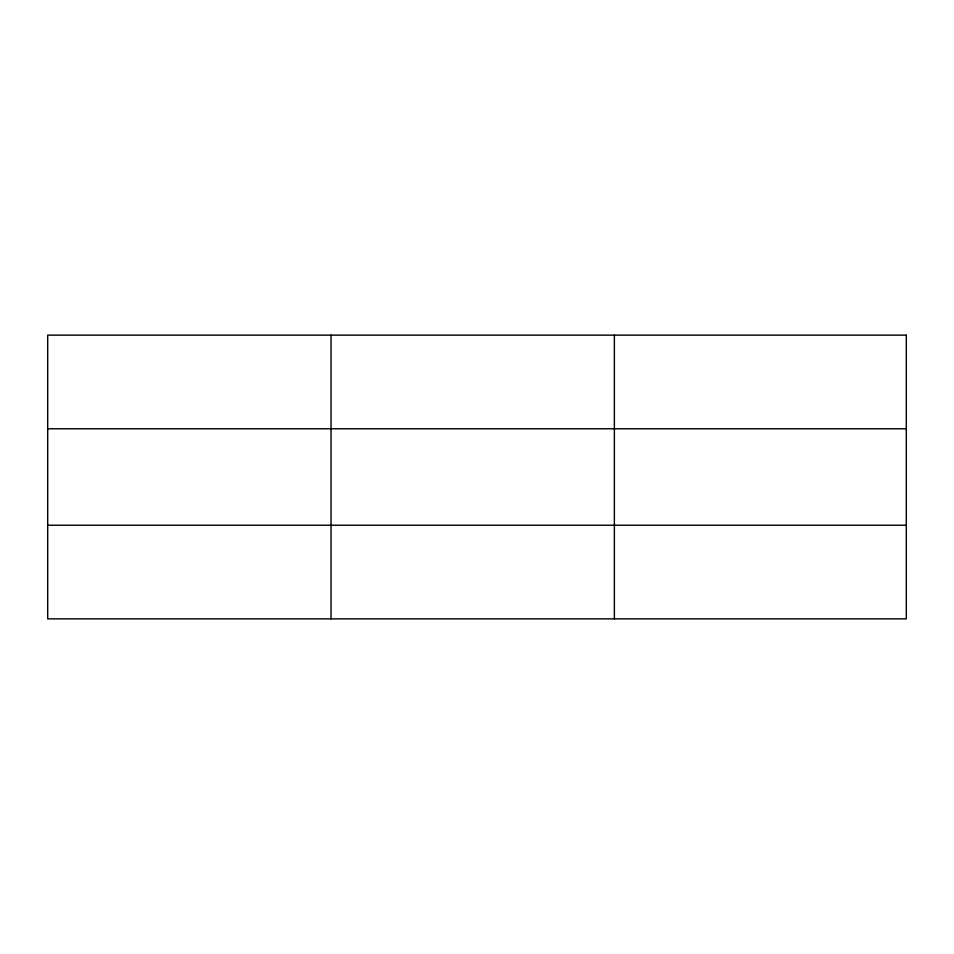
<?xml version="1.0" encoding="UTF-8"?>
<svg xmlns="http://www.w3.org/2000/svg" width="954" height="954" viewBox="0 0 954 954"><rect width="100%" height="100%" fill="white"/><g stroke="black" fill="none" stroke-linecap="round" stroke-linejoin="round"><path stroke-width="1.43" d="M331.038 618.86L331.038 335.14M614.376 618.86L614.376 335.14M47.7 428.763L906.3 428.763M47.7 525.237L906.3 525.237M906.3 335.14L906.3 618.86L47.7 618.86L47.7 335.14L906.3 335.14"/></g></svg>
